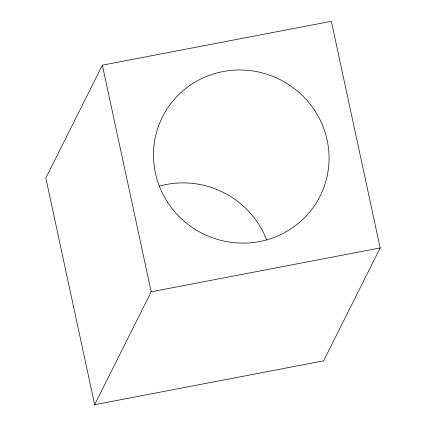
<?xml version="1.0" encoding="UTF-8"?>
<svg xmlns="http://www.w3.org/2000/svg" width="426" height="426" viewBox="0 0 426 426"><rect width="100%" height="100%" fill="white"/><g stroke="black" fill="none" stroke-linecap="round" stroke-linejoin="round"><path stroke-width="0.64" d="M102.368 65.167L45.832 178.073L94.657 404.7L323.632 360.833L380.168 247.927L331.343 21.3L102.368 65.167L151.198 291.794L94.657 404.7M151.198 291.794L380.168 247.927M159.409 186.109A88.203 86.148 26.6 0 1 266.761 240.131M167.61 202.27A88.203 86.148 26.6 0 0 319.473 197.345A88.203 86.148 26.6 0 0 236.728 70.029A88.203 86.148 26.6 0 0 167.61 202.27"/></g></svg>
